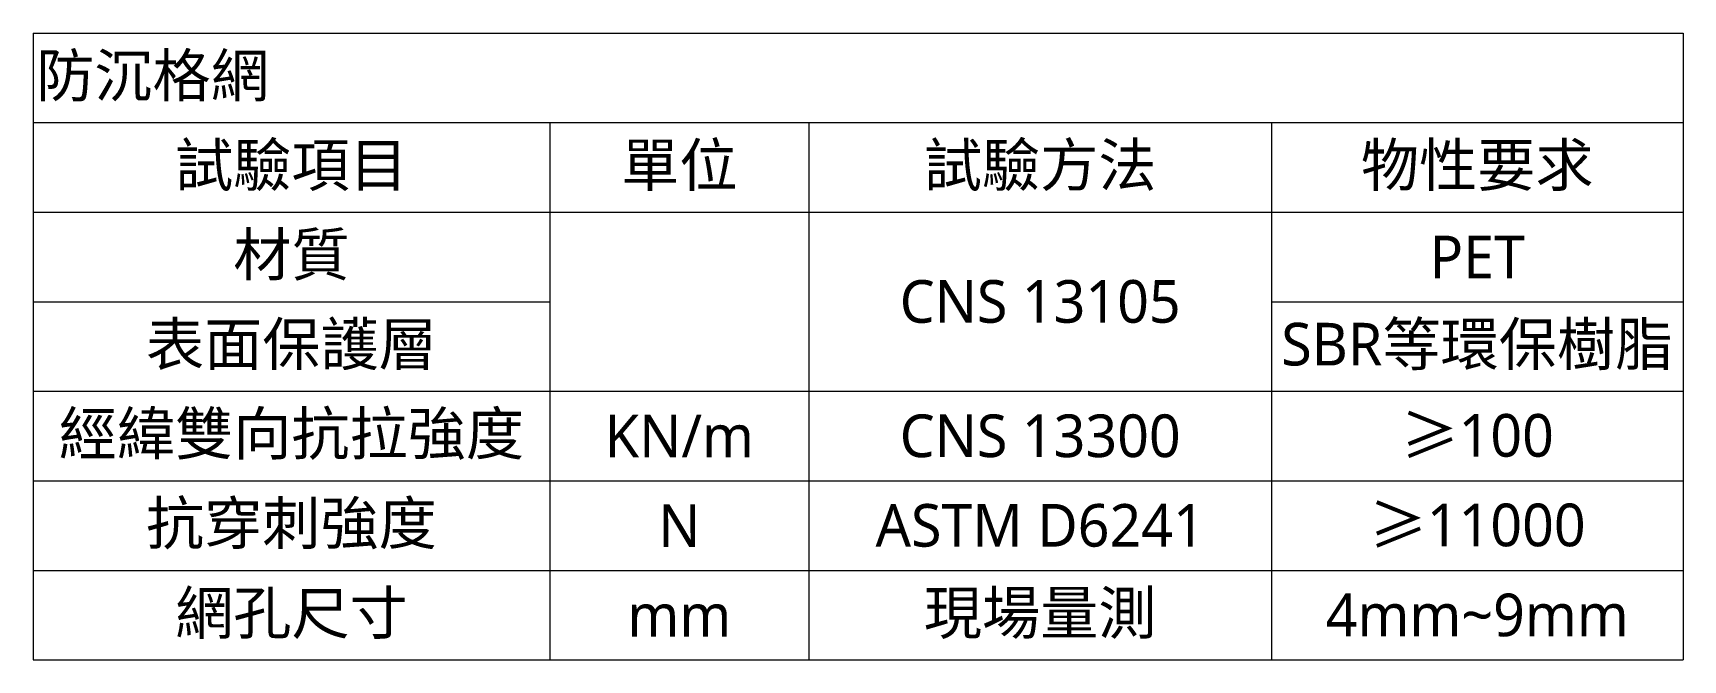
# Model space of a CAD drawing. Header units: millimetres. Extents: x 6388 to 10588, y 8 to 2978.
# Drawn here: x 7485 to 8259, y 1280 to 1574 of the extents above; entities that cross this region are included whole.
import ezdxf

# ---------------------------------------------------------------- set-up
doc = ezdxf.new("R2010")
doc.units = ezdxf.units.MM
doc.styles.get("Standard").update_dxf_attribs({"font": 'SimSun.ttf', "height": 25})
doc.styles.add('微軟正黑體-20', font='Microsoft JhengHei.ttf', dxfattribs={"height": 20})

msp = doc.modelspace()

# ---------------------------------------------------------------- linework, layer by layer
at = {"lineweight": 5}
for p, q in [((7485.3, 1574.29), (8259.26, 1574.29)), ((7485.3, 1574.29), (7485.3, 1280.29)), ((8259.26, 1574.29), (8259.26, 1280.29)), ((7485.3, 1532.29), (8259.26, 1532.29)), ((7727.72, 1532.29), (7727.72, 1280.29)), ((7849.25, 1532.29), (7849.25, 1280.29)), ((8066.22, 1532.29), (8066.22, 1280.29)), ((7485.3, 1490.29), (8259.26, 1490.29)), ((7485.3, 1448.29), (7727.72, 1448.29)), ((8066.22, 1448.29), (8259.26, 1448.29)), ((7485.3, 1406.29), (8259.26, 1406.29)), ((7485.3, 1364.29), (8259.26, 1364.29)), ((7485.3, 1322.29), (8259.26, 1322.29)), ((7485.3, 1280.29), (8259.26, 1280.29))]:
    msp.add_line(p, q, dxfattribs=at)

# ---------------------------------------------------------------- texts
at = {"lineweight": 5, "char_height": 20, "style": '微軟正黑體-20'}
for s, insert, width, attachment_point in [('{\\C256;防沉格網}', (7486.8, 1553.29), 770.9554, 4), ('{\\C256;試驗項目}', (7606.51, 1511.29), 239.4236, 5), ('單位', (7788.48, 1511.29), 118.5215, 5), ('試驗方法', (7957.73, 1511.29), 213.9771, 5), ('物性要求', (8162.74, 1511.29), 190.0333, 5), ('{\\C256;材質}', (7606.51, 1469.29), 239.4236, 5), ('{\\C256;PET}', (8162.74, 1469.29), 190.0333, 5), ('CNS 13105', (7957.73, 1448.29), 213.9771, 5), ('{\\C256;表面保護層}', (7606.51, 1427.29), 239.4236, 5), ('{\\C256;SBR等環保樹脂}', (8162.74, 1427.29), 190.0333, 5), ('{\\C256;經緯雙向抗拉強度}', (7606.51, 1385.29), 239.4236, 5), ('{\\C256;KN/m}', (7788.48, 1385.29), 118.5215, 5), ('CNS 13300', (7957.73, 1385.29), 213.9771, 5), ('{\\fSimSun|b0|i0|c134|p2;\\C256;≥\\fMicrosoft JhengHei|b0|i0|c136|p34;100}', (8162.74, 1385.29), 190.0333, 5), ('抗穿刺強度', (7606.51, 1343.29), 239.4236, 5), ('{\\fSimSun|b0|i0|c134|p2;\\C256;≥\\fMicrosoft JhengHei|b0|i0|c136|p34;11000}', (8162.74, 1343.29), 190.0333, 5), ('N', (7788.48, 1343.29), 118.5215, 5), ('網孔尺寸', (7606.51, 1301.29), 239.4236, 5), ('{\\C256;現場量測}', (7957.73, 1301.29), 213.9771, 5), ('{\\C256;4mm~9mm}', (8162.74, 1301.29), 190.0333, 5), ('{\\C256;mm}', (7788.48, 1301.29), 118.5215, 5)]:
    msp.add_mtext(s, dxfattribs=dict(at, insert=insert, width=width, attachment_point=attachment_point))
at = {"lineweight": 5, "insert": (7957.73, 1343.29), "char_height": 20, "width": 213.9771, "attachment_point": 5}
msp.add_mtext('{\\fMicrosoft JhengHei|b0|i0|c136|p34;\\C256;ASTM D6241}', dxfattribs=at)

doc.saveas('drawing.dxf')
